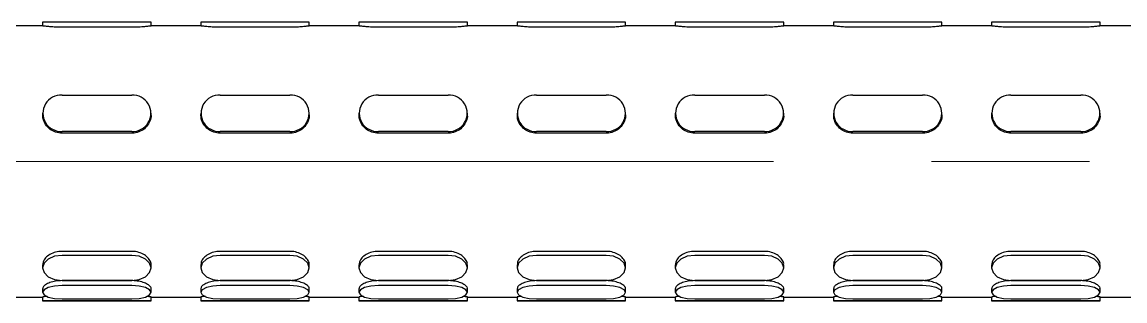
# Model space of a CAD drawing. Extents: x 0 to 3125, y 0 to 2290.
# Drawn here: x 902.1 to 1043.9, y 2081.1 to 2117 of the extents above; entities that cross this region are included whole.
import ezdxf

# ---------------------------------------------------------------- set-up
doc = ezdxf.new("R2010")
doc.units = 0
doc.header["$LTSCALE"] = 10
doc.header["$MEASUREMENT"] = 0
doc.linetypes.add('CENTERX2', pattern=[20.32, 12.7, -2.54, 2.54, -2.54])
doc.layers.get('0').update_dxf_attribs({"linetype": 'CONTINUOUS'})
doc.layers.add('中心线层', color=1, linetype='CENTERX2', lineweight=25)

msp = doc.modelspace()

# ---------------------------------------------------------------- linework, layer by layer
at = {"color": 7, "linetype": 'Continuous', "lineweight": 25}
for p, q in [((904.76, 2116.46), (898.32, 2116.46)), ((904.72, 2116.96), (904.72, 2116.45)), ((916.19, 2116.97), (907.22, 2116.97)), ((916.19, 2116.29), (907.22, 2116.29)), ((925.1, 2116.46), (918.66, 2116.46)), ((918.68, 2116.45), (918.68, 2116.96)), ((925.06, 2116.96), (925.06, 2116.45)), ((936.53, 2116.97), (927.56, 2116.97)), ((936.53, 2116.29), (927.56, 2116.29)), ((945.44, 2116.46), (939, 2116.46)), ((939.02, 2116.45), (939.02, 2116.96)), ((945.4, 2116.96), (945.4, 2116.45)), ((956.87, 2116.97), (947.9, 2116.97)), ((956.87, 2116.29), (947.9, 2116.29)), ((965.78, 2116.46), (959.34, 2116.46)), ((959.36, 2116.45), (959.36, 2116.96)), ((965.74, 2116.96), (965.74, 2116.45)), ((977.21, 2116.97), (968.24, 2116.97)), ((977.21, 2116.29), (968.24, 2116.29)), ((986.12, 2116.46), (979.68, 2116.46)), ((979.7, 2116.45), (979.7, 2116.96)), ((986.08, 2116.96), (986.08, 2116.45)), ((997.55, 2116.97), (988.58, 2116.97)), ((997.55, 2116.29), (988.58, 2116.29)), ((1006.46, 2116.46), (1000.02, 2116.46)), ((1000.04, 2116.45), (1000.04, 2116.96)), ((1006.42, 2116.96), (1006.42, 2116.45)), ((1017.89, 2116.97), (1008.92, 2116.97)), ((1017.89, 2116.29), (1008.92, 2116.29)), ((1026.8, 2116.46), (1020.36, 2116.46)), ((1020.38, 2116.45), (1020.38, 2116.96)), ((1026.76, 2116.96), (1026.76, 2116.45)), ((1038.23, 2116.97), (1029.26, 2116.97)), ((1038.23, 2116.29), (1029.26, 2116.29)), ((1047.14, 2116.46), (1040.7, 2116.46)), ((1040.72, 2116.45), (1040.72, 2116.96)), ((907.22, 2107.56), (916.19, 2107.56)), ((927.56, 2107.56), (936.53, 2107.56)), ((947.9, 2107.56), (956.87, 2107.56)), ((968.24, 2107.56), (977.21, 2107.56)), ((988.58, 2107.56), (997.55, 2107.56)), ((1008.92, 2107.56), (1017.89, 2107.56)), ((1029.26, 2107.56), (1038.23, 2107.56)), ((904.72, 2105.22), (904.72, 2105.05)), ((918.68, 2105.05), (918.68, 2105.22)), ((925.06, 2105.22), (925.06, 2105.05)), ((939.02, 2105.05), (939.02, 2105.22)), ((945.4, 2105.22), (945.4, 2105.05)), ((959.36, 2105.05), (959.36, 2105.22)), ((965.74, 2105.22), (965.74, 2105.05)), ((979.7, 2105.05), (979.7, 2105.22)), ((986.08, 2105.22), (986.08, 2105.05)), ((1000.04, 2105.05), (1000.04, 2105.22)), ((1006.42, 2105.22), (1006.42, 2105.05)), ((1020.38, 2105.05), (1020.38, 2105.22)), ((1026.76, 2105.22), (1026.76, 2105.05)), ((1040.72, 2105.05), (1040.72, 2105.22)), ((916.19, 2102.88), (907.22, 2102.88)), ((916.19, 2102.65), (907.22, 2102.65)), ((936.53, 2102.88), (927.56, 2102.88)), ((936.53, 2102.65), (927.56, 2102.65)), ((956.87, 2102.88), (947.9, 2102.88)), ((956.87, 2102.65), (947.9, 2102.65)), ((977.21, 2102.88), (968.24, 2102.88)), ((977.21, 2102.65), (968.24, 2102.65)), ((997.55, 2102.88), (988.58, 2102.88)), ((997.55, 2102.65), (988.58, 2102.65)), ((1017.89, 2102.88), (1008.92, 2102.88)), ((1017.89, 2102.65), (1008.92, 2102.65)), ((1038.23, 2102.88), (1029.26, 2102.88)), ((1038.23, 2102.65), (1029.26, 2102.65)), ((916.19, 2087.44), (907.22, 2087.44)), ((916.19, 2086.92), (907.22, 2086.92)), ((936.53, 2087.44), (927.56, 2087.44)), ((936.53, 2086.92), (927.56, 2086.92)), ((956.87, 2087.44), (947.9, 2087.44)), ((956.87, 2086.92), (947.9, 2086.92)), ((977.21, 2087.44), (968.24, 2087.44)), ((977.21, 2086.92), (968.24, 2086.92)), ((997.55, 2087.44), (988.58, 2087.44)), ((997.55, 2086.92), (988.58, 2086.92)), ((1017.89, 2087.44), (1008.92, 2087.44)), ((1017.89, 2086.92), (1008.92, 2086.92)), ((1038.23, 2087.44), (1029.26, 2087.44)), ((1038.23, 2086.92), (1029.26, 2086.92)), ((904.72, 2085.7), (904.72, 2085.31)), ((918.68, 2085.31), (918.68, 2085.7)), ((925.06, 2085.7), (925.06, 2085.31)), ((939.02, 2085.31), (939.02, 2085.7)), ((945.4, 2085.7), (945.4, 2085.31)), ((959.36, 2085.31), (959.36, 2085.7)), ((965.74, 2085.7), (965.74, 2085.31)), ((979.7, 2085.31), (979.7, 2085.7)), ((986.08, 2085.7), (986.08, 2085.31)), ((1000.04, 2085.31), (1000.04, 2085.7)), ((1006.42, 2085.7), (1006.42, 2085.31)), ((1020.38, 2085.31), (1020.38, 2085.7)), ((1026.76, 2085.7), (1026.76, 2085.31)), ((1040.72, 2085.31), (1040.72, 2085.7)), ((907.22, 2083.7), (916.19, 2083.7)), ((916.19, 2083.67), (907.22, 2083.67)), ((927.56, 2083.7), (936.53, 2083.7)), ((936.53, 2083.67), (927.56, 2083.67)), ((947.9, 2083.7), (956.87, 2083.7)), ((956.87, 2083.67), (947.9, 2083.67)), ((968.24, 2083.7), (977.21, 2083.7)), ((977.21, 2083.67), (968.24, 2083.67)), ((988.58, 2083.7), (997.55, 2083.7)), ((997.55, 2083.67), (988.58, 2083.67)), ((1008.92, 2083.7), (1017.89, 2083.7)), ((1017.89, 2083.67), (1008.92, 2083.67)), ((1029.26, 2083.7), (1038.23, 2083.7)), ((1038.23, 2083.67), (1029.26, 2083.67)), ((904.72, 2082.64), (904.72, 2082.17)), ((916.19, 2083.03), (907.22, 2083.03)), ((918.68, 2082.17), (918.68, 2082.64)), ((925.06, 2082.64), (925.06, 2082.17)), ((936.53, 2083.03), (927.56, 2083.03)), ((939.02, 2082.17), (939.02, 2082.64)), ((945.4, 2082.64), (945.4, 2082.17)), ((956.87, 2083.03), (947.9, 2083.03)), ((959.36, 2082.17), (959.36, 2082.64)), ((965.74, 2082.64), (965.74, 2082.17)), ((977.21, 2083.03), (968.24, 2083.03)), ((979.7, 2082.17), (979.7, 2082.64)), ((986.08, 2082.64), (986.08, 2082.17)), ((997.55, 2083.03), (988.58, 2083.03)), ((1000.04, 2082.17), (1000.04, 2082.64)), ((1006.42, 2082.64), (1006.42, 2082.17)), ((1017.89, 2083.03), (1008.92, 2083.03)), ((1020.38, 2082.17), (1020.38, 2082.64)), ((1026.76, 2082.64), (1026.76, 2082.17)), ((1038.23, 2083.03), (1029.26, 2083.03)), ((1040.72, 2082.17), (1040.72, 2082.64)), ((898.31, 2081.56), (904.75, 2081.56)), ((904.72, 2081.57), (904.72, 2081.06)), ((907.22, 2081.31), (916.19, 2081.31)), ((916.19, 2081.07), (907.22, 2081.07)), ((907.22, 2081.05), (916.19, 2081.05)), ((918.65, 2081.56), (925.09, 2081.56)), ((918.68, 2081.06), (918.68, 2081.57)), ((925.06, 2081.57), (925.06, 2081.06)), ((927.56, 2081.31), (936.53, 2081.31)), ((936.53, 2081.07), (927.56, 2081.07)), ((927.56, 2081.05), (936.53, 2081.05)), ((938.99, 2081.56), (945.43, 2081.56)), ((939.02, 2081.06), (939.02, 2081.57)), ((945.4, 2081.57), (945.4, 2081.06)), ((947.9, 2081.31), (956.87, 2081.31)), ((956.87, 2081.07), (947.9, 2081.07)), ((947.9, 2081.05), (956.87, 2081.05)), ((959.33, 2081.56), (965.77, 2081.56)), ((959.36, 2081.06), (959.36, 2081.57)), ((965.74, 2081.57), (965.74, 2081.06)), ((968.24, 2081.31), (977.21, 2081.31)), ((977.21, 2081.07), (968.24, 2081.07)), ((968.24, 2081.05), (977.21, 2081.05)), ((979.67, 2081.56), (986.11, 2081.56)), ((979.7, 2081.06), (979.7, 2081.57)), ((986.08, 2081.57), (986.08, 2081.06)), ((988.58, 2081.31), (997.55, 2081.31)), ((997.55, 2081.07), (988.58, 2081.07)), ((988.58, 2081.05), (997.55, 2081.05)), ((1000.01, 2081.56), (1006.45, 2081.56)), ((1000.04, 2081.06), (1000.04, 2081.57)), ((1006.42, 2081.57), (1006.42, 2081.06)), ((1008.92, 2081.31), (1017.89, 2081.31)), ((1017.89, 2081.07), (1008.92, 2081.07)), ((1008.92, 2081.05), (1017.89, 2081.05)), ((1020.35, 2081.56), (1026.79, 2081.56)), ((1020.38, 2081.06), (1020.38, 2081.57)), ((1026.76, 2081.57), (1026.76, 2081.06)), ((1029.26, 2081.31), (1038.23, 2081.31)), ((1038.23, 2081.07), (1029.26, 2081.07)), ((1029.26, 2081.05), (1038.23, 2081.05)), ((1040.69, 2081.56), (1047.13, 2081.56)), ((1040.72, 2081.06), (1040.72, 2081.57))]:
    msp.add_line(p, q, dxfattribs=at)
at = {"color": 7, "linetype": 'Continuous', "lineweight": 25, "flags": 128}
for points in [[(907.22, 2086.92), (906.26, 2086.8), (905.45, 2086.45), (904.91, 2085.93), (904.72, 2085.31), (904.91, 2084.7), (905.45, 2084.17), (906.26, 2083.82), (907.22, 2083.7)], [(916.19, 2083.7), (917.14, 2083.82), (917.95, 2084.17), (918.49, 2084.7), (918.68, 2085.31), (918.49, 2085.93), (917.95, 2086.45), (917.14, 2086.8), (916.19, 2086.92)], [(927.56, 2086.92), (926.6, 2086.8), (925.79, 2086.45), (925.25, 2085.93), (925.06, 2085.31), (925.25, 2084.7), (925.79, 2084.17), (926.6, 2083.82), (927.56, 2083.7)], [(936.53, 2083.7), (937.48, 2083.82), (938.29, 2084.17), (938.83, 2084.7), (939.02, 2085.31), (938.83, 2085.93), (938.29, 2086.45), (937.48, 2086.8), (936.53, 2086.92)], [(947.9, 2086.92), (946.94, 2086.8), (946.13, 2086.45), (945.59, 2085.93), (945.4, 2085.31), (945.59, 2084.7), (946.13, 2084.17), (946.94, 2083.82), (947.9, 2083.7)], [(956.87, 2083.7), (957.82, 2083.82), (958.63, 2084.17), (959.17, 2084.7), (959.36, 2085.31), (959.17, 2085.93), (958.63, 2086.45), (957.82, 2086.8), (956.87, 2086.92)], [(968.24, 2086.92), (967.28, 2086.8), (966.47, 2086.45), (965.93, 2085.93), (965.74, 2085.31), (965.93, 2084.7), (966.47, 2084.17), (967.28, 2083.82), (968.24, 2083.7)], [(977.21, 2083.7), (978.16, 2083.82), (978.97, 2084.17), (979.51, 2084.7), (979.7, 2085.31), (979.51, 2085.93), (978.97, 2086.45), (978.16, 2086.8), (977.21, 2086.92)], [(988.58, 2086.92), (987.62, 2086.8), (986.81, 2086.45), (986.27, 2085.93), (986.08, 2085.31), (986.27, 2084.7), (986.81, 2084.17), (987.62, 2083.82), (988.58, 2083.7)], [(997.55, 2083.7), (998.5, 2083.82), (999.31, 2084.17), (999.85, 2084.7), (1000.04, 2085.31), (999.85, 2085.93), (999.31, 2086.45), (998.5, 2086.8), (997.55, 2086.92)], [(1008.92, 2086.92), (1007.96, 2086.8), (1007.15, 2086.45), (1006.61, 2085.93), (1006.42, 2085.31), (1006.61, 2084.7), (1007.15, 2084.17), (1007.96, 2083.82), (1008.92, 2083.7)], [(1017.89, 2083.7), (1018.84, 2083.82), (1019.65, 2084.17), (1020.19, 2084.7), (1020.38, 2085.31), (1020.19, 2085.93), (1019.65, 2086.45), (1018.84, 2086.8), (1017.89, 2086.92)], [(1029.26, 2086.92), (1028.3, 2086.8), (1027.49, 2086.45), (1026.95, 2085.93), (1026.76, 2085.31), (1026.95, 2084.7), (1027.49, 2084.17), (1028.3, 2083.82), (1029.26, 2083.7)], [(1038.23, 2083.7), (1039.18, 2083.82), (1039.99, 2084.17), (1040.53, 2084.7), (1040.72, 2085.31), (1040.53, 2085.93), (1039.99, 2086.45), (1039.18, 2086.8), (1038.23, 2086.92)], [(907.22, 2083.03), (906.26, 2082.97), (905.45, 2082.78), (904.91, 2082.5), (904.72, 2082.17), (904.91, 2081.84), (905.45, 2081.56), (906.26, 2081.37), (907.22, 2081.31)], [(916.19, 2081.31), (917.14, 2081.37), (917.95, 2081.56), (918.49, 2081.84), (918.68, 2082.17), (918.49, 2082.5), (917.95, 2082.78), (917.14, 2082.97), (916.19, 2083.03)], [(927.56, 2083.03), (926.6, 2082.97), (925.79, 2082.78), (925.25, 2082.5), (925.06, 2082.17), (925.25, 2081.84), (925.79, 2081.56), (926.6, 2081.37), (927.56, 2081.31)], [(936.53, 2081.31), (937.48, 2081.37), (938.29, 2081.56), (938.83, 2081.84), (939.02, 2082.17), (938.83, 2082.5), (938.29, 2082.78), (937.48, 2082.97), (936.53, 2083.03)], [(947.9, 2083.03), (946.94, 2082.97), (946.13, 2082.78), (945.59, 2082.5), (945.4, 2082.17), (945.59, 2081.84), (946.13, 2081.56), (946.94, 2081.37), (947.9, 2081.31)], [(956.87, 2081.31), (957.82, 2081.37), (958.63, 2081.56), (959.17, 2081.84), (959.36, 2082.17), (959.17, 2082.5), (958.63, 2082.78), (957.82, 2082.97), (956.87, 2083.03)], [(968.24, 2083.03), (967.28, 2082.97), (966.47, 2082.78), (965.93, 2082.5), (965.74, 2082.17), (965.93, 2081.84), (966.47, 2081.56), (967.28, 2081.37), (968.24, 2081.31)], [(977.21, 2081.31), (978.16, 2081.37), (978.97, 2081.56), (979.51, 2081.84), (979.7, 2082.17), (979.51, 2082.5), (978.97, 2082.78), (978.16, 2082.97), (977.21, 2083.03)], [(988.58, 2083.03), (987.62, 2082.97), (986.81, 2082.78), (986.27, 2082.5), (986.08, 2082.17), (986.27, 2081.84), (986.81, 2081.56), (987.62, 2081.37), (988.58, 2081.31)], [(997.55, 2081.31), (998.5, 2081.37), (999.31, 2081.56), (999.85, 2081.84), (1000.04, 2082.17), (999.85, 2082.5), (999.31, 2082.78), (998.5, 2082.97), (997.55, 2083.03)], [(1008.92, 2083.03), (1007.96, 2082.97), (1007.15, 2082.78), (1006.61, 2082.5), (1006.42, 2082.17), (1006.61, 2081.84), (1007.15, 2081.56), (1007.96, 2081.37), (1008.92, 2081.31)], [(1017.89, 2081.31), (1018.84, 2081.37), (1019.65, 2081.56), (1020.19, 2081.84), (1020.38, 2082.17), (1020.19, 2082.5), (1019.65, 2082.78), (1018.84, 2082.97), (1017.89, 2083.03)], [(1029.26, 2083.03), (1028.3, 2082.97), (1027.49, 2082.78), (1026.95, 2082.5), (1026.76, 2082.17), (1026.95, 2081.84), (1027.49, 2081.56), (1028.3, 2081.37), (1029.26, 2081.31)], [(1038.23, 2081.31), (1039.18, 2081.37), (1039.99, 2081.56), (1040.53, 2081.84), (1040.72, 2082.17), (1040.53, 2082.5), (1039.99, 2082.78), (1039.18, 2082.97), (1038.23, 2083.03)], [(907.22, 2081.07), (906.26, 2081.07), (905.45, 2081.07), (904.91, 2081.07), (904.72, 2081.06), (904.91, 2081.06), (905.45, 2081.06), (906.26, 2081.05), (907.22, 2081.05)], [(916.19, 2081.05), (917.14, 2081.05), (917.95, 2081.06), (918.49, 2081.06), (918.68, 2081.06), (918.49, 2081.07), (917.95, 2081.07), (917.14, 2081.07), (916.19, 2081.07)], [(927.56, 2081.07), (926.6, 2081.07), (925.79, 2081.07), (925.25, 2081.07), (925.06, 2081.06), (925.25, 2081.06), (925.79, 2081.06), (926.6, 2081.05), (927.56, 2081.05)], [(936.53, 2081.05), (937.48, 2081.05), (938.29, 2081.06), (938.83, 2081.06), (939.02, 2081.06), (938.83, 2081.07), (938.29, 2081.07), (937.48, 2081.07), (936.53, 2081.07)], [(947.9, 2081.07), (946.94, 2081.07), (946.13, 2081.07), (945.59, 2081.07), (945.4, 2081.06), (945.59, 2081.06), (946.13, 2081.06), (946.94, 2081.05), (947.9, 2081.05)], [(956.87, 2081.05), (957.82, 2081.05), (958.63, 2081.06), (959.17, 2081.06), (959.36, 2081.06), (959.17, 2081.07), (958.63, 2081.07), (957.82, 2081.07), (956.87, 2081.07)], [(968.24, 2081.07), (967.28, 2081.07), (966.47, 2081.07), (965.93, 2081.07), (965.74, 2081.06), (965.93, 2081.06), (966.47, 2081.06), (967.28, 2081.05), (968.24, 2081.05)], [(977.21, 2081.05), (978.16, 2081.05), (978.97, 2081.06), (979.51, 2081.06), (979.7, 2081.06), (979.51, 2081.07), (978.97, 2081.07), (978.16, 2081.07), (977.21, 2081.07)], [(988.58, 2081.07), (987.62, 2081.07), (986.81, 2081.07), (986.27, 2081.07), (986.08, 2081.06), (986.27, 2081.06), (986.81, 2081.06), (987.62, 2081.05), (988.58, 2081.05)], [(997.55, 2081.05), (998.5, 2081.05), (999.31, 2081.06), (999.85, 2081.06), (1000.04, 2081.06), (999.85, 2081.07), (999.31, 2081.07), (998.5, 2081.07), (997.55, 2081.07)], [(1008.92, 2081.07), (1007.96, 2081.07), (1007.15, 2081.07), (1006.61, 2081.07), (1006.42, 2081.06), (1006.61, 2081.06), (1007.15, 2081.06), (1007.96, 2081.05), (1008.92, 2081.05)], [(1017.89, 2081.05), (1018.84, 2081.05), (1019.65, 2081.06), (1020.19, 2081.06), (1020.38, 2081.06), (1020.19, 2081.07), (1019.65, 2081.07), (1018.84, 2081.07), (1017.89, 2081.07)], [(1029.26, 2081.07), (1028.3, 2081.07), (1027.49, 2081.07), (1026.95, 2081.07), (1026.76, 2081.06), (1026.95, 2081.06), (1027.49, 2081.06), (1028.3, 2081.05), (1029.26, 2081.05)], [(1038.23, 2081.05), (1039.18, 2081.05), (1039.99, 2081.06), (1040.53, 2081.06), (1040.72, 2081.06), (1040.53, 2081.07), (1039.99, 2081.07), (1039.18, 2081.07), (1038.23, 2081.07)]]:
    msp.add_lwpolyline(points, dxfattribs=at)
at = {"color": 7, "linetype": 'Continuous', "lineweight": 25}
for centre, radius, start, end in [((906.59, 1971.56), 145.41, 89.7544, 90.7367), ((916.81, 1971.56), 145.41, 89.2633, 90.2456), ((926.93, 1971.56), 145.41, 89.7544, 90.7367), ((937.15, 1971.56), 145.41, 89.2633, 90.2456), ((947.27, 1971.56), 145.41, 89.7544, 90.7367), ((957.49, 1971.56), 145.41, 89.2633, 90.2456), ((967.61, 1971.56), 145.41, 89.7544, 90.7367), ((977.83, 1971.56), 145.41, 89.2633, 90.2456), ((987.95, 1971.56), 145.41, 89.7544, 90.7367), ((998.17, 1971.56), 145.41, 89.2633, 90.2456), ((1008.29, 1971.56), 145.41, 89.7544, 90.7367), ((1018.51, 1971.56), 145.41, 89.2633, 90.2456), ((1028.63, 1971.56), 145.41, 89.7544, 90.7367), ((1038.85, 1971.56), 145.41, 89.2633, 90.2456), ((907.1, 2105.22), 2.34, 87.0602, 272.9398), ((916.31, 2105.22), 2.34, 267.0602, 92.9398), ((927.44, 2105.22), 2.34, 87.0602, 272.9398), ((936.65, 2105.22), 2.34, 267.0602, 92.9398), ((947.78, 2105.22), 2.34, 87.0602, 272.9398), ((956.99, 2105.22), 2.34, 267.0602, 92.9398), ((968.12, 2105.22), 2.34, 87.0602, 272.9398), ((977.33, 2105.22), 2.34, 267.0602, 92.9398), ((988.46, 2105.22), 2.34, 87.0602, 272.9398), ((997.67, 2105.22), 2.34, 267.0602, 92.9398), ((1008.8, 2105.22), 2.34, 87.0602, 272.9398), ((1018.01, 2105.22), 2.34, 267.0602, 92.9398), ((1029.14, 2105.22), 2.34, 87.0602, 272.9398), ((1038.35, 2105.22), 2.34, 267.0602, 92.9398)]:
    msp.add_arc(centre, radius, start, end, dxfattribs=at)
for points, knots in [([(907.22, 2116.29), (906.94, 2116.29), (906.38, 2116.3), (905.64, 2116.36), (905.08, 2116.42), (904.76, 2116.46), (904.76, 2116.45), (904.76, 2116.45)], [0, 0, 0, 0, 0.217521, 0.434988, 0.6538548, 0.8736554, 1, 1, 1, 1]), ([(918.66, 2116.45), (918.66, 2116.46), (918.69, 2116.46), (918.47, 2116.43), (918, 2116.38), (917.3, 2116.32), (916.66, 2116.29), (916.29, 2116.29), (916.19, 2116.29)], [0, 0, 0, 0, 0.052739, 0.269251, 0.486529, 0.705739, 0.925071, 1, 1, 1, 1]), ([(927.56, 2116.29), (927.28, 2116.29), (926.72, 2116.3), (925.98, 2116.36), (925.42, 2116.42), (925.1, 2116.46), (925.1, 2116.45), (925.1, 2116.45)], [0, 0, 0, 0, 0.217521, 0.434988, 0.653855, 0.873655, 1, 1, 1, 1]), ([(939, 2116.45), (939, 2116.46), (939.03, 2116.46), (938.81, 2116.43), (938.34, 2116.38), (937.64, 2116.32), (937, 2116.29), (936.63, 2116.29), (936.53, 2116.29)], [0, 0, 0, 0, 0.0527395, 0.2692515, 0.4865289, 0.7057387, 0.9250713, 1, 1, 1, 1]), ([(947.9, 2116.29), (947.62, 2116.29), (947.06, 2116.3), (946.32, 2116.36), (945.76, 2116.42), (945.44, 2116.46), (945.44, 2116.45), (945.44, 2116.45)], [0, 0, 0, 0, 0.217521, 0.434988, 0.653855, 0.873655, 1, 1, 1, 1]), ([(959.34, 2116.45), (959.34, 2116.46), (959.37, 2116.46), (959.15, 2116.43), (958.68, 2116.38), (957.98, 2116.32), (957.34, 2116.29), (956.97, 2116.29), (956.87, 2116.29)], [0, 0, 0, 0, 0.0527395, 0.2692515, 0.4865289, 0.7057387, 0.9250713, 1, 1, 1, 1]), ([(968.24, 2116.29), (967.96, 2116.29), (967.4, 2116.3), (966.66, 2116.36), (966.1, 2116.42), (965.78, 2116.46), (965.78, 2116.45), (965.78, 2116.45)], [0, 0, 0, 0, 0.217521, 0.434988, 0.653855, 0.873655, 1, 1, 1, 1]), ([(979.68, 2116.45), (979.68, 2116.46), (979.71, 2116.46), (979.49, 2116.43), (979.02, 2116.38), (978.32, 2116.32), (977.68, 2116.29), (977.31, 2116.29), (977.21, 2116.29)], [0, 0, 0, 0, 0.0527395, 0.2692515, 0.4865289, 0.7057387, 0.9250713, 1, 1, 1, 1]), ([(988.58, 2116.29), (988.3, 2116.29), (987.74, 2116.3), (987, 2116.36), (986.44, 2116.42), (986.12, 2116.46), (986.12, 2116.45), (986.12, 2116.45)], [0, 0, 0, 0, 0.217521, 0.434988, 0.653855, 0.873655, 1, 1, 1, 1]), ([(1000.02, 2116.45), (1000.02, 2116.46), (1000.05, 2116.46), (999.83, 2116.43), (999.36, 2116.38), (998.66, 2116.32), (998.02, 2116.29), (997.65, 2116.29), (997.55, 2116.29)], [0, 0, 0, 0, 0.0527395, 0.2692515, 0.4865289, 0.7057387, 0.9250713, 1, 1, 1, 1]), ([(1008.92, 2116.29), (1008.64, 2116.29), (1008.08, 2116.3), (1007.34, 2116.36), (1006.78, 2116.42), (1006.46, 2116.46), (1006.46, 2116.45), (1006.46, 2116.45)], [0, 0, 0, 0, 0.217521, 0.434988, 0.653855, 0.873655, 1, 1, 1, 1]), ([(1020.36, 2116.45), (1020.36, 2116.46), (1020.39, 2116.46), (1020.17, 2116.43), (1019.7, 2116.38), (1019, 2116.32), (1018.36, 2116.29), (1017.99, 2116.29), (1017.89, 2116.29)], [0, 0, 0, 0, 0.052739, 0.269251, 0.486529, 0.705739, 0.925071, 1, 1, 1, 1]), ([(1029.26, 2116.29), (1028.98, 2116.29), (1028.42, 2116.3), (1027.68, 2116.36), (1027.12, 2116.42), (1026.8, 2116.46), (1026.8, 2116.45), (1026.8, 2116.45)], [0, 0, 0, 0, 0.217521, 0.434988, 0.6538548, 0.8736554, 1, 1, 1, 1]), ([(1040.7, 2116.45), (1040.7, 2116.46), (1040.73, 2116.46), (1040.51, 2116.43), (1040.04, 2116.38), (1039.34, 2116.32), (1038.7, 2116.29), (1038.33, 2116.29), (1038.23, 2116.29)], [0, 0, 0, 0, 0.052739, 0.269251, 0.486529, 0.705739, 0.925071, 1, 1, 1, 1]), ([(907.22, 2102.65), (906.94, 2102.67), (906.38, 2102.73), (905.64, 2103.15), (905.08, 2103.76), (904.75, 2104.43), (904.75, 2104.87), (904.75, 2105.05)], [0, 0, 0, 0, 0.213248, 0.426444, 0.641012, 0.856495, 1, 1, 1, 1]), ([(918.65, 2105.04), (918.66, 2104.96), (918.69, 2104.62), (918.47, 2104.01), (918, 2103.34), (917.3, 2102.86), (916.66, 2102.66), (916.29, 2102.65), (916.19, 2102.65)], [0, 0, 0, 0, 0.070496, 0.28295, 0.496154, 0.711255, 0.926476, 1, 1, 1, 1]), ([(927.56, 2102.65), (927.28, 2102.67), (926.72, 2102.73), (925.98, 2103.15), (925.42, 2103.76), (925.09, 2104.43), (925.09, 2104.87), (925.09, 2105.05)], [0, 0, 0, 0, 0.213248, 0.426444, 0.641012, 0.856495, 1, 1, 1, 1]), ([(938.99, 2105.04), (939, 2104.96), (939.03, 2104.62), (938.81, 2104.01), (938.34, 2103.34), (937.64, 2102.86), (937, 2102.66), (936.63, 2102.65), (936.53, 2102.65)], [0, 0, 0, 0, 0.070496, 0.28295, 0.496154, 0.711255, 0.926476, 1, 1, 1, 1]), ([(947.9, 2102.65), (947.62, 2102.67), (947.06, 2102.73), (946.32, 2103.15), (945.76, 2103.76), (945.43, 2104.43), (945.43, 2104.87), (945.43, 2105.05)], [0, 0, 0, 0, 0.213248, 0.426444, 0.641012, 0.856495, 1, 1, 1, 1]), ([(959.33, 2105.04), (959.34, 2104.96), (959.37, 2104.62), (959.15, 2104.01), (958.68, 2103.34), (957.98, 2102.86), (957.34, 2102.66), (956.97, 2102.65), (956.87, 2102.65)], [0, 0, 0, 0, 0.070496, 0.28295, 0.496154, 0.711255, 0.926476, 1, 1, 1, 1]), ([(968.24, 2102.65), (967.96, 2102.67), (967.4, 2102.73), (966.66, 2103.15), (966.1, 2103.76), (965.77, 2104.43), (965.78, 2104.87), (965.78, 2105.05)], [0, 0, 0, 0, 0.213248, 0.426444, 0.641012, 0.856495, 1, 1, 1, 1]), ([(979.67, 2105.04), (979.68, 2104.96), (979.71, 2104.62), (979.49, 2104.01), (979.02, 2103.34), (978.32, 2102.86), (977.68, 2102.66), (977.31, 2102.65), (977.21, 2102.65)], [0, 0, 0, 0, 0.070496, 0.28295, 0.496154, 0.711255, 0.926476, 1, 1, 1, 1]), ([(988.58, 2102.65), (988.3, 2102.67), (987.74, 2102.73), (987, 2103.15), (986.44, 2103.76), (986.11, 2104.43), (986.12, 2104.87), (986.12, 2105.05)], [0, 0, 0, 0, 0.213248, 0.426444, 0.641012, 0.856495, 1, 1, 1, 1]), ([(1000.01, 2105.04), (1000.02, 2104.96), (1000.06, 2104.62), (999.83, 2104.01), (999.36, 2103.34), (998.66, 2102.86), (998.02, 2102.66), (997.65, 2102.65), (997.55, 2102.65)], [0, 0, 0, 0, 0.070496, 0.28295, 0.496154, 0.711255, 0.926476, 1, 1, 1, 1]), ([(1008.92, 2102.65), (1008.64, 2102.67), (1008.08, 2102.73), (1007.34, 2103.15), (1006.78, 2103.76), (1006.46, 2104.43), (1006.46, 2104.87), (1006.46, 2105.05)], [0, 0, 0, 0, 0.213248, 0.426444, 0.641012, 0.856495, 1, 1, 1, 1]), ([(1020.35, 2105.04), (1020.36, 2104.96), (1020.4, 2104.62), (1020.17, 2104.01), (1019.7, 2103.34), (1019, 2102.86), (1018.36, 2102.66), (1017.99, 2102.65), (1017.89, 2102.65)], [0, 0, 0, 0, 0.070496, 0.28295, 0.496154, 0.711255, 0.926476, 1, 1, 1, 1]), ([(1029.26, 2102.65), (1028.98, 2102.67), (1028.42, 2102.73), (1027.68, 2103.15), (1027.12, 2103.76), (1026.8, 2104.43), (1026.8, 2104.87), (1026.8, 2105.05)], [0, 0, 0, 0, 0.213248, 0.426444, 0.641012, 0.856495, 1, 1, 1, 1]), ([(1040.69, 2105.04), (1040.7, 2104.96), (1040.74, 2104.62), (1040.51, 2104.01), (1040.04, 2103.34), (1039.34, 2102.86), (1038.7, 2102.66), (1038.33, 2102.65), (1038.23, 2102.65)], [0, 0, 0, 0, 0.070496, 0.28295, 0.496154, 0.711255, 0.926476, 1, 1, 1, 1]), ([(907.22, 2087.44), (906.94, 2087.42), (906.38, 2087.38), (905.64, 2087.06), (905.08, 2086.61), (904.75, 2086.12), (904.75, 2085.82), (904.75, 2085.69)], [0, 0, 0, 0, 0.213248, 0.426444, 0.641012, 0.856495, 1, 1, 1, 1]), ([(918.65, 2085.7), (918.66, 2085.75), (918.69, 2085.99), (918.47, 2086.42), (918, 2086.91), (917.3, 2087.28), (916.66, 2087.43), (916.29, 2087.44), (916.19, 2087.44)], [0, 0, 0, 0, 0.070496, 0.28295, 0.496154, 0.711255, 0.926476, 1, 1, 1, 1]), ([(927.56, 2087.44), (927.28, 2087.42), (926.72, 2087.38), (925.98, 2087.06), (925.42, 2086.61), (925.09, 2086.12), (925.09, 2085.82), (925.09, 2085.69)], [0, 0, 0, 0, 0.213248, 0.426444, 0.641012, 0.856495, 1, 1, 1, 1]), ([(938.99, 2085.7), (939, 2085.75), (939.03, 2085.99), (938.81, 2086.42), (938.34, 2086.91), (937.64, 2087.28), (937, 2087.43), (936.63, 2087.44), (936.53, 2087.44)], [0, 0, 0, 0, 0.070496, 0.28295, 0.496154, 0.711255, 0.926476, 1, 1, 1, 1]), ([(947.9, 2087.44), (947.62, 2087.42), (947.06, 2087.38), (946.32, 2087.06), (945.76, 2086.61), (945.43, 2086.12), (945.43, 2085.82), (945.43, 2085.69)], [0, 0, 0, 0, 0.213248, 0.426444, 0.641012, 0.856495, 1, 1, 1, 1]), ([(959.33, 2085.7), (959.34, 2085.75), (959.37, 2085.99), (959.15, 2086.42), (958.68, 2086.91), (957.98, 2087.28), (957.34, 2087.43), (956.97, 2087.44), (956.87, 2087.44)], [0, 0, 0, 0, 0.070496, 0.28295, 0.496154, 0.711255, 0.926476, 1, 1, 1, 1]), ([(968.24, 2087.44), (967.96, 2087.42), (967.4, 2087.38), (966.66, 2087.06), (966.1, 2086.61), (965.77, 2086.12), (965.78, 2085.82), (965.78, 2085.69)], [0, 0, 0, 0, 0.213248, 0.426444, 0.641012, 0.856495, 1, 1, 1, 1]), ([(979.67, 2085.7), (979.68, 2085.75), (979.71, 2085.99), (979.49, 2086.42), (979.02, 2086.91), (978.32, 2087.28), (977.68, 2087.43), (977.31, 2087.44), (977.21, 2087.44)], [0, 0, 0, 0, 0.070496, 0.28295, 0.496154, 0.711255, 0.926476, 1, 1, 1, 1]), ([(988.58, 2087.44), (988.3, 2087.42), (987.74, 2087.38), (987, 2087.06), (986.44, 2086.61), (986.11, 2086.12), (986.12, 2085.82), (986.12, 2085.69)], [0, 0, 0, 0, 0.213248, 0.426444, 0.641012, 0.856495, 1, 1, 1, 1]), ([(1000.01, 2085.7), (1000.02, 2085.75), (1000.06, 2085.99), (999.83, 2086.42), (999.36, 2086.91), (998.66, 2087.28), (998.02, 2087.43), (997.65, 2087.44), (997.55, 2087.44)], [0, 0, 0, 0, 0.070496, 0.28295, 0.496154, 0.711255, 0.926476, 1, 1, 1, 1]), ([(1008.92, 2087.44), (1008.64, 2087.42), (1008.08, 2087.38), (1007.34, 2087.06), (1006.78, 2086.61), (1006.46, 2086.12), (1006.46, 2085.82), (1006.46, 2085.69)], [0, 0, 0, 0, 0.213248, 0.426444, 0.641012, 0.856495, 1, 1, 1, 1]), ([(1020.35, 2085.7), (1020.36, 2085.75), (1020.4, 2085.99), (1020.17, 2086.42), (1019.7, 2086.91), (1019, 2087.28), (1018.36, 2087.43), (1017.99, 2087.44), (1017.89, 2087.44)], [0, 0, 0, 0, 0.070496, 0.28295, 0.496154, 0.711255, 0.926476, 1, 1, 1, 1]), ([(1029.26, 2087.44), (1028.98, 2087.42), (1028.42, 2087.38), (1027.68, 2087.06), (1027.12, 2086.61), (1026.8, 2086.12), (1026.8, 2085.82), (1026.8, 2085.69)], [0, 0, 0, 0, 0.213248, 0.426444, 0.641012, 0.856495, 1, 1, 1, 1]), ([(1040.69, 2085.7), (1040.7, 2085.75), (1040.74, 2085.99), (1040.51, 2086.42), (1040.04, 2086.91), (1039.34, 2087.28), (1038.7, 2087.43), (1038.33, 2087.44), (1038.23, 2087.44)], [0, 0, 0, 0, 0.070496, 0.28295, 0.496154, 0.711255, 0.926476, 1, 1, 1, 1]), ([(907.22, 2083.67), (906.94, 2083.66), (906.38, 2083.63), (905.64, 2083.43), (905.08, 2083.16), (904.75, 2082.87), (904.75, 2082.71), (904.75, 2082.64)], [0, 0, 0, 0, 0.213248, 0.426444, 0.641012, 0.856495, 1, 1, 1, 1]), ([(918.65, 2082.64), (918.66, 2082.67), (918.69, 2082.8), (918.47, 2083.05), (918, 2083.34), (917.3, 2083.57), (916.66, 2083.66), (916.29, 2083.67), (916.19, 2083.67)], [0, 0, 0, 0, 0.070496, 0.28295, 0.496154, 0.711255, 0.926476, 1, 1, 1, 1]), ([(927.56, 2083.67), (927.28, 2083.66), (926.72, 2083.63), (925.98, 2083.43), (925.42, 2083.16), (925.09, 2082.87), (925.09, 2082.71), (925.09, 2082.64)], [0, 0, 0, 0, 0.213248, 0.426444, 0.641012, 0.856495, 1, 1, 1, 1]), ([(938.99, 2082.64), (939, 2082.67), (939.03, 2082.8), (938.81, 2083.05), (938.34, 2083.34), (937.64, 2083.57), (937, 2083.66), (936.63, 2083.67), (936.53, 2083.67)], [0, 0, 0, 0, 0.070496, 0.28295, 0.496154, 0.711255, 0.926476, 1, 1, 1, 1]), ([(947.9, 2083.67), (947.62, 2083.66), (947.06, 2083.63), (946.32, 2083.43), (945.76, 2083.16), (945.43, 2082.87), (945.43, 2082.71), (945.43, 2082.64)], [0, 0, 0, 0, 0.213248, 0.426444, 0.641012, 0.856495, 1, 1, 1, 1]), ([(959.33, 2082.64), (959.34, 2082.67), (959.37, 2082.8), (959.15, 2083.05), (958.68, 2083.34), (957.98, 2083.57), (957.34, 2083.66), (956.97, 2083.67), (956.87, 2083.67)], [0, 0, 0, 0, 0.070496, 0.28295, 0.496154, 0.711255, 0.926476, 1, 1, 1, 1]), ([(968.24, 2083.67), (967.96, 2083.66), (967.4, 2083.63), (966.66, 2083.43), (966.1, 2083.16), (965.77, 2082.87), (965.78, 2082.71), (965.78, 2082.64)], [0, 0, 0, 0, 0.213248, 0.426444, 0.641012, 0.856495, 1, 1, 1, 1]), ([(979.67, 2082.64), (979.68, 2082.67), (979.71, 2082.8), (979.49, 2083.05), (979.02, 2083.34), (978.32, 2083.57), (977.68, 2083.66), (977.31, 2083.67), (977.21, 2083.67)], [0, 0, 0, 0, 0.070496, 0.28295, 0.496154, 0.711255, 0.926476, 1, 1, 1, 1]), ([(988.58, 2083.67), (988.3, 2083.66), (987.74, 2083.63), (987, 2083.43), (986.44, 2083.16), (986.11, 2082.87), (986.12, 2082.71), (986.12, 2082.64)], [0, 0, 0, 0, 0.213248, 0.426444, 0.641012, 0.856495, 1, 1, 1, 1]), ([(1000.01, 2082.64), (1000.02, 2082.67), (1000.06, 2082.8), (999.83, 2083.05), (999.36, 2083.34), (998.66, 2083.57), (998.02, 2083.66), (997.65, 2083.67), (997.55, 2083.67)], [0, 0, 0, 0, 0.070496, 0.28295, 0.496154, 0.711255, 0.926476, 1, 1, 1, 1]), ([(1008.92, 2083.67), (1008.64, 2083.66), (1008.08, 2083.63), (1007.34, 2083.43), (1006.78, 2083.16), (1006.46, 2082.87), (1006.46, 2082.71), (1006.46, 2082.64)], [0, 0, 0, 0, 0.213248, 0.426444, 0.641012, 0.856495, 1, 1, 1, 1]), ([(1020.35, 2082.64), (1020.36, 2082.67), (1020.4, 2082.8), (1020.17, 2083.05), (1019.7, 2083.34), (1019, 2083.57), (1018.36, 2083.66), (1017.99, 2083.67), (1017.89, 2083.67)], [0, 0, 0, 0, 0.070496, 0.28295, 0.496154, 0.711255, 0.926476, 1, 1, 1, 1]), ([(1029.26, 2083.67), (1028.98, 2083.66), (1028.42, 2083.63), (1027.68, 2083.43), (1027.12, 2083.16), (1026.8, 2082.87), (1026.8, 2082.71), (1026.8, 2082.64)], [0, 0, 0, 0, 0.213248, 0.426444, 0.641012, 0.856495, 1, 1, 1, 1]), ([(1040.69, 2082.64), (1040.7, 2082.67), (1040.74, 2082.8), (1040.51, 2083.05), (1040.04, 2083.34), (1039.34, 2083.57), (1038.7, 2083.66), (1038.33, 2083.67), (1038.23, 2083.67)], [0, 0, 0, 0, 0.070496, 0.28295, 0.496154, 0.711255, 0.926476, 1, 1, 1, 1]), ([(905.31, 2081.64), (905.24, 2081.63), (904.98, 2081.6), (904.75, 2081.57), (904.75, 2081.57), (904.75, 2081.57)], [0, 0, 0, 0, 0.171057, 0.643938, 1, 1, 1, 1]), ([(918.65, 2081.57), (918.66, 2081.57), (918.7, 2081.56), (918.52, 2081.59), (918.23, 2081.63), (918.11, 2081.64)], [0, 0, 0, 0, 0.199652, 0.670228, 1, 1, 1, 1]), ([(925.65, 2081.64), (925.58, 2081.63), (925.32, 2081.6), (925.09, 2081.57), (925.09, 2081.57), (925.09, 2081.57)], [0, 0, 0, 0, 0.171057, 0.643938, 1, 1, 1, 1]), ([(938.99, 2081.57), (939, 2081.57), (939.04, 2081.56), (938.86, 2081.59), (938.57, 2081.63), (938.45, 2081.64)], [0, 0, 0, 0, 0.199652, 0.670228, 1, 1, 1, 1]), ([(945.99, 2081.64), (945.92, 2081.63), (945.66, 2081.6), (945.43, 2081.57), (945.43, 2081.57), (945.43, 2081.57)], [0, 0, 0, 0, 0.171057, 0.643938, 1, 1, 1, 1]), ([(959.33, 2081.57), (959.34, 2081.57), (959.38, 2081.56), (959.2, 2081.59), (958.91, 2081.63), (958.79, 2081.64)], [0, 0, 0, 0, 0.199652, 0.670228, 1, 1, 1, 1]), ([(966.33, 2081.64), (966.26, 2081.63), (966, 2081.6), (965.77, 2081.57), (965.77, 2081.57), (965.77, 2081.57)], [0, 0, 0, 0, 0.171057, 0.643938, 1, 1, 1, 1]), ([(979.67, 2081.57), (979.68, 2081.57), (979.72, 2081.56), (979.54, 2081.59), (979.25, 2081.63), (979.13, 2081.64)], [0, 0, 0, 0, 0.199652, 0.670228, 1, 1, 1, 1]), ([(986.67, 2081.64), (986.6, 2081.63), (986.34, 2081.6), (986.11, 2081.57), (986.11, 2081.57), (986.11, 2081.57)], [0, 0, 0, 0, 0.171057, 0.643938, 1, 1, 1, 1]), ([(1000.01, 2081.57), (1000.02, 2081.57), (1000.06, 2081.56), (999.88, 2081.59), (999.59, 2081.63), (999.47, 2081.64)], [0, 0, 0, 0, 0.199652, 0.670228, 1, 1, 1, 1]), ([(1007.01, 2081.64), (1006.94, 2081.63), (1006.68, 2081.6), (1006.45, 2081.57), (1006.45, 2081.57), (1006.45, 2081.57)], [0, 0, 0, 0, 0.171057, 0.643938, 1, 1, 1, 1]), ([(1020.35, 2081.57), (1020.36, 2081.57), (1020.4, 2081.56), (1020.22, 2081.59), (1019.93, 2081.63), (1019.81, 2081.64)], [0, 0, 0, 0, 0.199652, 0.670228, 1, 1, 1, 1]), ([(1027.35, 2081.64), (1027.28, 2081.63), (1027.02, 2081.6), (1026.79, 2081.57), (1026.79, 2081.57), (1026.79, 2081.57)], [0, 0, 0, 0, 0.171057, 0.643938, 1, 1, 1, 1]), ([(1040.69, 2081.57), (1040.7, 2081.57), (1040.74, 2081.56), (1040.56, 2081.59), (1040.27, 2081.63), (1040.15, 2081.64)], [0, 0, 0, 0, 0.1996521, 0.6702279, 1, 1, 1, 1])]:
    msp.add_open_spline(points, degree=3, knots=knots, dxfattribs=at)
at = {"layer": '中心线层', "linetype": 'CENTERX2', "lineweight": 18, "ltscale": 0.8}
msp.add_line((572, 2099.01), (1283.11, 2099.01), dxfattribs=at)

doc.saveas('drawing.dxf')
